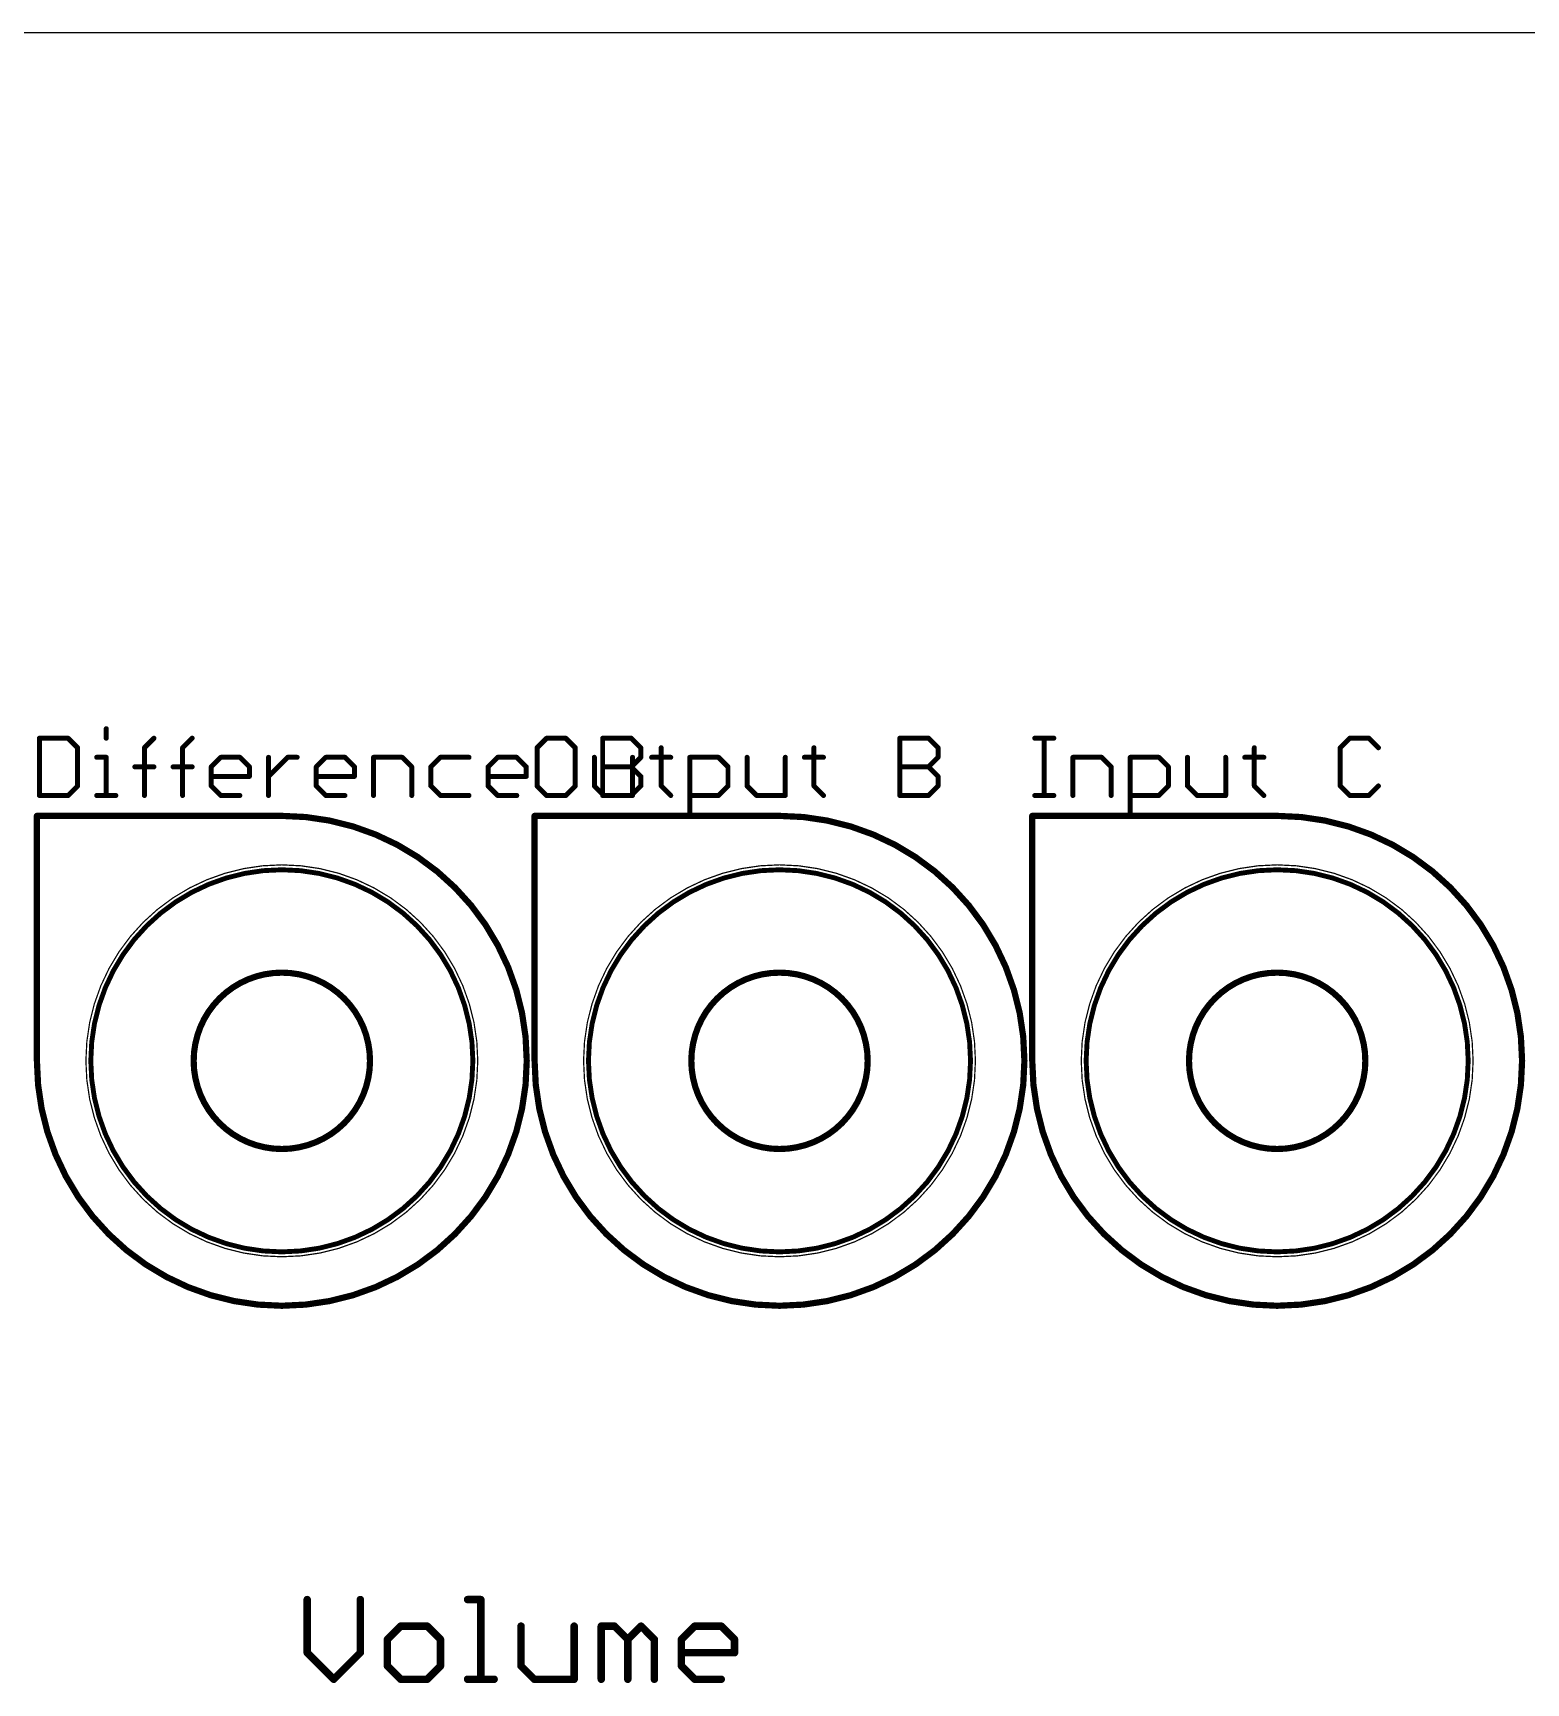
# Model space of a CAD drawing. Extents: x 0 to 188, y -11 to 118.
# Drawn here: x 55.88 to 86.36, y 83.82 to 117.5 of the extents above; entities that cross this region are included whole.
import ezdxf

# ---------------------------------------------------------------- set-up
doc = ezdxf.new("R2010")
doc.units = 0
doc.layers.add('254', color=2, linetype='CONTINUOUS')
doc.layers.add('255', color=2, linetype='CONTINUOUS')

msp = doc.modelspace()

# ---------------------------------------------------------------- linework, layer by layer
at = {"layer": '254'}
for points, const_width in [([(56.0108, 103.1052), (56.0108, 101.9358)], 0.1016), ([(56.5955, 103.1052), (56.0108, 103.1052)], 0.1016), ([(56.7904, 102.9103), (56.5955, 103.1052)], 0.1016), ([(57.3751, 103.3001), (57.3751, 103.1052)], 0.1016), ([(58.1547, 102.9103), (58.3496, 103.1052)], 0.1016), ([(58.9343, 102.9103), (59.1292, 103.1052)], 0.1016), ([(66.3657, 103.1052), (66.1708, 102.9103)], 0.1016), ([(66.7555, 103.1052), (66.3657, 103.1052)], 0.1016), ([(66.9504, 102.9103), (66.7555, 103.1052)], 0.1016), ([(67.5099, 101.9358), (67.5099, 103.1052)], 0.1016), ([(67.5099, 103.1052), (68.0946, 103.1052)], 0.1016), ([(68.0946, 103.1052), (68.2895, 102.9103)], 0.1016), ([(73.577, 101.9358), (73.577, 103.1052)], 0.1016), ([(73.577, 103.1052), (74.1617, 103.1052)], 0.1016), ([(74.1617, 103.1052), (74.3566, 102.9103)], 0.1016), ([(76.3308, 103.1052), (76.7206, 103.1052)], 0.1016), ([(76.5257, 101.9358), (76.5257, 103.1052)], 0.1016), ([(82.7625, 103.1052), (82.5676, 102.9103)], 0.1016), ([(83.1523, 103.1052), (82.7625, 103.1052)], 0.1016), ([(83.3472, 102.9103), (83.1523, 103.1052)], 0.1016), ([(56.7904, 102.1307), (56.7904, 102.9103)], 0.1016), ([(57.1802, 102.7154), (57.3751, 102.7154)], 0.1016), ([(57.3751, 102.7154), (57.3751, 101.9358)], 0.1016), ([(58.1547, 101.9358), (58.1547, 102.9103)], 0.1016), ([(58.9343, 101.9358), (58.9343, 102.9103)], 0.1016), ([(59.519, 102.5205), (59.7139, 102.7154)], 0.1016), ([(59.7139, 102.7154), (60.1037, 102.7154)], 0.1016), ([(60.1037, 102.7154), (60.2986, 102.5205)], 0.1016), ([(60.6884, 101.9358), (60.6884, 102.7154)], 0.1016), ([(60.6884, 102.3256), (61.0782, 102.7154)], 0.1016), ([(61.0782, 102.7154), (61.2731, 102.7154)], 0.1016), ([(61.6629, 102.5205), (61.8578, 102.7154)], 0.1016), ([(61.8578, 102.7154), (62.2476, 102.7154)], 0.1016), ([(62.2476, 102.7154), (62.4425, 102.5205)], 0.1016), ([(62.8323, 101.9358), (62.8323, 102.7154)], 0.1016), ([(62.8323, 102.7154), (63.417, 102.7154)], 0.1016), ([(63.417, 102.7154), (63.6119, 102.5205)], 0.1016), ([(64.1966, 102.7154), (64.0017, 102.5205)], 0.1016), ([(64.7813, 102.7154), (64.1966, 102.7154)], 0.1016), ([(65.1711, 102.5205), (65.366, 102.7154)], 0.1016), ([(65.366, 102.7154), (65.7558, 102.7154)], 0.1016), ([(65.7558, 102.7154), (65.9507, 102.5205)], 0.1016), ([(66.1708, 102.9103), (66.1708, 102.1307)], 0.1016), ([(66.9504, 102.1307), (66.9504, 102.9103)], 0.1016), ([(67.3402, 102.7154), (67.3402, 102.1307)], 0.1016), ([(68.2895, 102.7154), (68.0946, 102.5205)], 0.1016), ([(68.1198, 101.9358), (68.1198, 102.7154)], 0.1016), ([(68.2895, 102.9103), (68.2895, 102.7154)], 0.1016), ([(68.5096, 102.7154), (68.8994, 102.7154)], 0.1016), ([(68.7045, 102.9103), (68.7045, 102.1307)], 0.1016), ([(69.2892, 101.546), (69.2892, 102.7154)], 0.1016), ([(69.2892, 102.7154), (69.8739, 102.7154)], 0.1016), ([(69.8739, 102.7154), (70.0688, 102.5205)], 0.1016), ([(70.4586, 102.7154), (70.4586, 102.1307)], 0.1016), ([(71.2382, 101.9358), (71.2382, 102.7154)], 0.1016), ([(71.628, 102.7154), (72.0178, 102.7154)], 0.1016), ([(71.8229, 102.9103), (71.8229, 102.1307)], 0.1016), ([(74.3566, 102.7154), (74.1617, 102.5205)], 0.1016), ([(74.3566, 102.9103), (74.3566, 102.7154)], 0.1016), ([(77.1104, 101.9358), (77.1104, 102.7154)], 0.1016), ([(77.1104, 102.7154), (77.6951, 102.7154)], 0.1016), ([(77.6951, 102.7154), (77.89, 102.5205)], 0.1016), ([(78.2798, 101.546), (78.2798, 102.7154)], 0.1016), ([(78.2798, 102.7154), (78.8645, 102.7154)], 0.1016), ([(78.8645, 102.7154), (79.0594, 102.5205)], 0.1016), ([(79.4492, 102.7154), (79.4492, 102.1307)], 0.1016), ([(80.2288, 101.9358), (80.2288, 102.7154)], 0.1016), ([(80.6186, 102.7154), (81.0084, 102.7154)], 0.1016), ([(80.8135, 102.9103), (80.8135, 102.1307)], 0.1016), ([(82.5676, 102.9103), (82.5676, 102.1307)], 0.1016), ([(57.9598, 102.5205), (58.3496, 102.5205)], 0.1016), ([(58.7394, 102.5205), (59.1292, 102.5205)], 0.1016), ([(59.519, 102.1307), (59.519, 102.5205)], 0.1016), ([(60.2986, 102.5205), (60.2986, 102.3256)], 0.1016), ([(61.6629, 102.1307), (61.6629, 102.5205)], 0.1016), ([(62.4425, 102.5205), (62.4425, 102.3256)], 0.1016), ([(63.6119, 102.5205), (63.6119, 101.9358)], 0.1016), ([(64.0017, 102.5205), (64.0017, 102.1307)], 0.1016), ([(65.1711, 102.1307), (65.1711, 102.5205)], 0.1016), ([(65.9507, 102.5205), (65.9507, 102.3256)], 0.1016), ([(67.5099, 102.5205), (68.0946, 102.5205)], 0.1016), ([(68.0946, 102.5205), (68.2895, 102.3256)], 0.1016), ([(70.0688, 102.5205), (70.0688, 102.1307)], 0.1016), ([(73.577, 102.5205), (74.1617, 102.5205)], 0.1016), ([(74.1617, 102.5205), (74.3566, 102.3256)], 0.1016), ([(77.89, 102.5205), (77.89, 101.9358)], 0.1016), ([(79.0594, 102.5205), (79.0594, 102.1307)], 0.1016), ([(56.5955, 101.9358), (56.7904, 102.1307)], 0.1016), ([(60.2986, 102.3256), (59.519, 102.3256)], 0.1016), ([(59.7139, 101.9358), (59.519, 102.1307)], 0.1016), ([(62.4425, 102.3256), (61.6629, 102.3256)], 0.1016), ([(61.8578, 101.9358), (61.6629, 102.1307)], 0.1016), ([(64.0017, 102.1307), (64.1966, 101.9358)], 0.1016), ([(65.9507, 102.3256), (65.1711, 102.3256)], 0.1016), ([(65.366, 101.9358), (65.1711, 102.1307)], 0.1016), ([(66.1708, 102.1307), (66.3657, 101.9358)], 0.1016), ([(66.7555, 101.9358), (66.9504, 102.1307)], 0.1016), ([(67.3402, 102.1307), (67.5351, 101.9358)], 0.1016), ([(68.2895, 102.1307), (68.0946, 101.9358)], 0.1016), ([(68.2895, 102.3256), (68.2895, 102.1307)], 0.1016), ([(68.7045, 102.1307), (68.8994, 101.9358)], 0.1016), ([(70.0688, 102.1307), (69.8739, 101.9358)], 0.1016), ([(70.4586, 102.1307), (70.6535, 101.9358)], 0.1016), ([(71.8229, 102.1307), (72.0178, 101.9358)], 0.1016), ([(74.3566, 102.1307), (74.1617, 101.9358)], 0.1016), ([(74.3566, 102.3256), (74.3566, 102.1307)], 0.1016), ([(79.0594, 102.1307), (78.8645, 101.9358)], 0.1016), ([(79.4492, 102.1307), (79.6441, 101.9358)], 0.1016), ([(80.8135, 102.1307), (81.0084, 101.9358)], 0.1016), ([(82.5676, 102.1307), (82.7625, 101.9358)], 0.1016), ([(83.1523, 101.9358), (83.3472, 102.1307)], 0.1016), ([(56.0108, 101.9358), (56.5955, 101.9358)], 0.1016), ([(57.1802, 101.9358), (57.57, 101.9358)], 0.1016), ([(60.1037, 101.9358), (59.7139, 101.9358)], 0.1016), ([(62.2476, 101.9358), (61.8578, 101.9358)], 0.1016), ([(64.1966, 101.9358), (64.7813, 101.9358)], 0.1016), ([(65.7558, 101.9358), (65.366, 101.9358)], 0.1016), ([(66.3657, 101.9358), (66.7555, 101.9358)], 0.1016), ([(68.0946, 101.9358), (67.5099, 101.9358)], 0.1016), ([(67.5351, 101.9358), (68.1198, 101.9358)], 0.1016), ([(69.8739, 101.9358), (69.2892, 101.9358)], 0.1016), ([(70.6535, 101.9358), (71.2382, 101.9358)], 0.1016), ([(74.1617, 101.9358), (73.577, 101.9358)], 0.1016), ([(76.3308, 101.9358), (76.7206, 101.9358)], 0.1016), ([(78.8645, 101.9358), (78.2798, 101.9358)], 0.1016), ([(79.6441, 101.9358), (80.2288, 101.9358)], 0.1016), ([(82.7625, 101.9358), (83.1523, 101.9358)], 0.1016), ([(55.96, 101.52), (55.96, 96.52)], 0.127), ([(60.96, 101.52), (55.96, 101.52)], 0.127), ([(66.12, 101.52), (66.12, 96.52)], 0.127), ([(71.12, 101.52), (66.12, 101.52)], 0.127), ([(76.28, 101.52), (76.28, 96.52)], 0.127), ([(81.28, 101.52), (76.28, 101.52)], 0.127), ([(61.4776, 85.5232), (61.4776, 84.4385)], 0.1524), ([(62.5622, 84.4385), (62.5622, 85.5232)], 0.1524), ([(64.7519, 85.5232), (65.0231, 85.5232)], 0.1524), ([(65.0231, 85.5232), (65.0231, 83.8962)], 0.1524), ([(63.3859, 84.9809), (63.1147, 84.7097)], 0.1524), ([(63.9282, 84.9809), (63.3859, 84.9809)], 0.1524), ([(64.1994, 84.7097), (63.9282, 84.9809)], 0.1524), ([(65.8433, 84.9809), (65.8433, 84.1674)], 0.1524), ([(66.928, 83.8962), (66.928, 84.9809)], 0.1524), ([(67.4805, 83.8962), (67.4805, 84.9809)], 0.1524), ([(67.4805, 84.9809), (67.7517, 84.9809)], 0.1524), ([(67.7517, 84.9809), (68.0228, 84.7097)], 0.1524), ([(68.0228, 84.7097), (68.294, 84.9809)], 0.1524), ([(68.294, 84.9809), (68.5652, 84.7097)], 0.1524), ([(69.1176, 84.7097), (69.3888, 84.9809)], 0.1524), ([(69.3888, 84.9809), (69.9311, 84.9809)], 0.1524), ([(69.9311, 84.9809), (70.2023, 84.7097)], 0.1524), ([(63.1147, 84.7097), (63.1147, 84.1674)], 0.1524), ([(64.1994, 84.1674), (64.1994, 84.7097)], 0.1524), ([(68.0228, 84.7097), (68.0228, 83.8962)], 0.1524), ([(68.5652, 84.7097), (68.5652, 83.8962)], 0.1524), ([(69.1176, 84.1674), (69.1176, 84.7097)], 0.1524), ([(70.2023, 84.7097), (70.2023, 84.4385)], 0.1524), ([(61.4776, 84.4385), (62.0199, 83.8962)], 0.1524), ([(62.0199, 83.8962), (62.5622, 84.4385)], 0.1524), ([(63.1147, 84.1674), (63.3859, 83.8962)], 0.1524), ([(63.9282, 83.8962), (64.1994, 84.1674)], 0.1524), ([(65.8433, 84.1674), (66.1145, 83.8962)], 0.1524), ([(70.2023, 84.4385), (69.1176, 84.4385)], 0.1524), ([(69.3888, 83.8962), (69.1176, 84.1674)], 0.1524), ([(63.3859, 83.8962), (63.9282, 83.8962)], 0.1524), ([(64.7519, 83.8962), (65.2942, 83.8962)], 0.1524), ([(66.1145, 83.8962), (66.928, 83.8962)], 0.1524), ([(69.9311, 83.8962), (69.3888, 83.8962)], 0.1524)]:
    msp.add_lwpolyline(points, dxfattribs=dict(at, const_width=const_width))
for points, const_width in [([(56.0362, 103.1052, 1), (55.9854, 103.1052)], 0.0508), ([(56.0108, 103.1306, 1), (56.0108, 103.0798)], 0.0508), ([(56.6135, 103.1232, 1), (56.5775, 103.0872)], 0.0508), ([(56.5955, 103.0798, 1), (56.5955, 103.1306)], 0.0508), ([(57.4005, 103.3001, 1), (57.3497, 103.3001)], 0.0508), ([(57.3497, 103.1052, 1), (57.4005, 103.1052)], 0.0508), ([(58.3676, 103.0872, 1), (58.3316, 103.1232)], 0.0508), ([(59.1471, 103.0872, 1), (59.1112, 103.1232)], 0.0508), ([(66.3657, 103.1306, 1), (66.3657, 103.0798)], 0.0508), ([(66.3837, 103.0872, 1), (66.3477, 103.1232)], 0.0508), ([(66.7735, 103.1232, 1), (66.7375, 103.0872)], 0.0508), ([(66.7555, 103.0798, 1), (66.7555, 103.1306)], 0.0508), ([(67.5353, 103.1052, 1), (67.4845, 103.1052)], 0.0508), ([(67.5099, 103.1306, 1), (67.5099, 103.0798)], 0.0508), ([(68.1125, 103.1232, 1), (68.0766, 103.0872)], 0.0508), ([(68.0946, 103.0798, 1), (68.0946, 103.1306)], 0.0508), ([(73.6024, 103.1052, 1), (73.5516, 103.1052)], 0.0508), ([(73.577, 103.1306, 1), (73.577, 103.0798)], 0.0508), ([(74.1796, 103.1232, 1), (74.1437, 103.0872)], 0.0508), ([(74.1617, 103.0798, 1), (74.1617, 103.1306)], 0.0508), ([(76.3308, 103.1306, 1), (76.3308, 103.0798)], 0.0508), ([(76.5511, 103.1052, 1), (76.5003, 103.1052)], 0.0508), ([(76.7206, 103.0798, 1), (76.7206, 103.1306)], 0.0508), ([(82.7625, 103.1306, 1), (82.7625, 103.0798)], 0.0508), ([(82.7804, 103.0872, 1), (82.7445, 103.1232)], 0.0508), ([(83.1702, 103.1232, 1), (83.1343, 103.0872)], 0.0508), ([(83.1523, 103.0798, 1), (83.1523, 103.1306)], 0.0508), ([(56.8158, 102.9103, 1), (56.765, 102.9103)], 0.0508), ([(56.7724, 102.8923, 1), (56.8084, 102.9283)], 0.0508), ([(57.1802, 102.7408, 1), (57.1802, 102.69)], 0.0508), ([(57.4005, 102.7154, 1), (57.3497, 102.7154)], 0.0508), ([(57.3751, 102.69, 1), (57.3751, 102.7408)], 0.0508), ([(58.1367, 102.9283, 1), (58.1727, 102.8923)], 0.0508), ([(58.1801, 102.9103, 1), (58.1293, 102.9103)], 0.0508), ([(58.9163, 102.9283, 1), (58.9522, 102.8923)], 0.0508), ([(58.9597, 102.9103, 1), (58.9089, 102.9103)], 0.0508), ([(59.7139, 102.7408, 1), (59.7139, 102.69)], 0.0508), ([(59.7318, 102.6974, 1), (59.6959, 102.7334)], 0.0508), ([(60.1216, 102.7334, 1), (60.0857, 102.6974)], 0.0508), ([(60.1037, 102.69, 1), (60.1037, 102.7408)], 0.0508), ([(60.7138, 102.7154, 1), (60.663, 102.7154)], 0.0508), ([(61.0782, 102.7408, 1), (61.0782, 102.69)], 0.0508), ([(61.0961, 102.6974, 1), (61.0602, 102.7334)], 0.0508), ([(61.2731, 102.69, 1), (61.2731, 102.7408)], 0.0508), ([(61.8578, 102.7408, 1), (61.8578, 102.69)], 0.0508), ([(61.8757, 102.6974, 1), (61.8398, 102.7334)], 0.0508), ([(62.2655, 102.7334, 1), (62.2296, 102.6974)], 0.0508), ([(62.2476, 102.69, 1), (62.2476, 102.7408)], 0.0508), ([(62.8577, 102.7154, 1), (62.8069, 102.7154)], 0.0508), ([(62.8323, 102.7408, 1), (62.8323, 102.69)], 0.0508), ([(63.4349, 102.7334, 1), (63.399, 102.6974)], 0.0508), ([(63.417, 102.69, 1), (63.417, 102.7408)], 0.0508), ([(64.1966, 102.7408, 1), (64.1966, 102.69)], 0.0508), ([(64.2145, 102.6974, 1), (64.1786, 102.7334)], 0.0508), ([(64.7813, 102.69, 1), (64.7813, 102.7408)], 0.0508), ([(65.366, 102.7408, 1), (65.366, 102.69)], 0.0508), ([(65.3839, 102.6974, 1), (65.348, 102.7334)], 0.0508), ([(65.7737, 102.7334, 1), (65.7378, 102.6974)], 0.0508), ([(65.7558, 102.69, 1), (65.7558, 102.7408)], 0.0508), ([(66.1528, 102.9283, 1), (66.1888, 102.8923)], 0.0508), ([(66.1962, 102.9103, 1), (66.1454, 102.9103)], 0.0508), ([(66.9758, 102.9103, 1), (66.925, 102.9103)], 0.0508), ([(66.9324, 102.8923, 1), (66.9684, 102.9283)], 0.0508), ([(67.3656, 102.7154, 1), (67.3148, 102.7154)], 0.0508), ([(68.1452, 102.7154, 1), (68.0944, 102.7154)], 0.0508), ([(68.3149, 102.9103, 1), (68.2641, 102.9103)], 0.0508), ([(68.2641, 102.7154, 1), (68.3149, 102.7154)], 0.0508), ([(68.2715, 102.8923, 1), (68.3074, 102.9283)], 0.0508), ([(68.3074, 102.6974, 1), (68.2715, 102.7334)], 0.0508), ([(68.5096, 102.7408, 1), (68.5096, 102.69)], 0.0508), ([(68.7299, 102.9103, 1), (68.6791, 102.9103)], 0.0508), ([(68.8994, 102.69, 1), (68.8994, 102.7408)], 0.0508), ([(69.3146, 102.7154, 1), (69.2638, 102.7154)], 0.0508), ([(69.2892, 102.7408, 1), (69.2892, 102.69)], 0.0508), ([(69.8918, 102.7334, 1), (69.8559, 102.6974)], 0.0508), ([(69.8739, 102.69, 1), (69.8739, 102.7408)], 0.0508), ([(70.484, 102.7154, 1), (70.4332, 102.7154)], 0.0508), ([(71.2636, 102.7154, 1), (71.2128, 102.7154)], 0.0508), ([(71.628, 102.7408, 1), (71.628, 102.69)], 0.0508), ([(71.8483, 102.9103, 1), (71.7975, 102.9103)], 0.0508), ([(72.0178, 102.69, 1), (72.0178, 102.7408)], 0.0508), ([(74.382, 102.9103, 1), (74.3312, 102.9103)], 0.0508), ([(74.3312, 102.7154, 1), (74.382, 102.7154)], 0.0508), ([(74.3386, 102.8923, 1), (74.3745, 102.9283)], 0.0508), ([(74.3745, 102.6974, 1), (74.3386, 102.7334)], 0.0508), ([(77.1358, 102.7154, 1), (77.085, 102.7154)], 0.0508), ([(77.1104, 102.7408, 1), (77.1104, 102.69)], 0.0508), ([(77.7131, 102.7334, 1), (77.6771, 102.6974)], 0.0508), ([(77.6951, 102.69, 1), (77.6951, 102.7408)], 0.0508), ([(78.3052, 102.7154, 1), (78.2544, 102.7154)], 0.0508), ([(78.2798, 102.7408, 1), (78.2798, 102.69)], 0.0508), ([(78.8825, 102.7334, 1), (78.8465, 102.6974)], 0.0508), ([(78.8645, 102.69, 1), (78.8645, 102.7408)], 0.0508), ([(79.4746, 102.7154, 1), (79.4238, 102.7154)], 0.0508), ([(80.2542, 102.7154, 1), (80.2034, 102.7154)], 0.0508), ([(80.6186, 102.7408, 1), (80.6186, 102.69)], 0.0508), ([(80.8389, 102.9103, 1), (80.7881, 102.9103)], 0.0508), ([(81.0084, 102.69, 1), (81.0084, 102.7408)], 0.0508), ([(82.5496, 102.9283, 1), (82.5855, 102.8923)], 0.0508), ([(82.593, 102.9103, 1), (82.5422, 102.9103)], 0.0508), ([(83.3292, 102.8923, 1), (83.3651, 102.9283)], 0.0508), ([(57.9598, 102.5459, 1), (57.9598, 102.4951)], 0.0508), ([(58.3496, 102.4951, 1), (58.3496, 102.5459)], 0.0508), ([(58.7394, 102.5459, 1), (58.7394, 102.4951)], 0.0508), ([(59.1292, 102.4951, 1), (59.1292, 102.5459)], 0.0508), ([(59.501, 102.5385, 1), (59.5369, 102.5025)], 0.0508), ([(59.5444, 102.5205, 1), (59.4936, 102.5205)], 0.0508), ([(60.324, 102.5205, 1), (60.2732, 102.5205)], 0.0508), ([(60.2806, 102.5025, 1), (60.3165, 102.5385)], 0.0508), ([(61.6449, 102.5385, 1), (61.6808, 102.5025)], 0.0508), ([(61.6883, 102.5205, 1), (61.6375, 102.5205)], 0.0508), ([(62.4679, 102.5205, 1), (62.4171, 102.5205)], 0.0508), ([(62.4245, 102.5025, 1), (62.4604, 102.5385)], 0.0508), ([(63.6373, 102.5205, 1), (63.5865, 102.5205)], 0.0508), ([(63.5939, 102.5025, 1), (63.6298, 102.5385)], 0.0508), ([(63.9837, 102.5385, 1), (64.0196, 102.5025)], 0.0508), ([(64.0271, 102.5205, 1), (63.9763, 102.5205)], 0.0508), ([(65.1531, 102.5385, 1), (65.189, 102.5025)], 0.0508), ([(65.1965, 102.5205, 1), (65.1457, 102.5205)], 0.0508), ([(65.9761, 102.5205, 1), (65.9253, 102.5205)], 0.0508), ([(65.9327, 102.5025, 1), (65.9686, 102.5385)], 0.0508), ([(67.5099, 102.5459, 1), (67.5099, 102.4951)], 0.0508), ([(68.1125, 102.5385, 1), (68.0766, 102.5025)], 0.0508), ([(68.0766, 102.5385, 1), (68.1125, 102.5025)], 0.0508), ([(68.0946, 102.4951, 1), (68.0946, 102.5459)], 0.0508), ([(70.0942, 102.5205, 1), (70.0434, 102.5205)], 0.0508), ([(70.0508, 102.5025, 1), (70.0867, 102.5385)], 0.0508), ([(73.577, 102.5459, 1), (73.577, 102.4951)], 0.0508), ([(74.1796, 102.5385, 1), (74.1437, 102.5025)], 0.0508), ([(74.1437, 102.5385, 1), (74.1796, 102.5025)], 0.0508), ([(74.1617, 102.4951, 1), (74.1617, 102.5459)], 0.0508), ([(77.9154, 102.5205, 1), (77.8646, 102.5205)], 0.0508), ([(77.872, 102.5025, 1), (77.908, 102.5385)], 0.0508), ([(79.0848, 102.5205, 1), (79.034, 102.5205)], 0.0508), ([(79.0414, 102.5025, 1), (79.0774, 102.5385)], 0.0508), ([(56.765, 102.1307, 1), (56.8158, 102.1307)], 0.0508), ([(56.8084, 102.1127, 1), (56.7724, 102.1487)], 0.0508), ([(59.5369, 102.1487, 1), (59.501, 102.1127)], 0.0508), ([(59.519, 102.351, 1), (59.519, 102.3002)], 0.0508), ([(59.4936, 102.1307, 1), (59.5444, 102.1307)], 0.0508), ([(60.2732, 102.3256, 1), (60.324, 102.3256)], 0.0508), ([(60.2986, 102.3002, 1), (60.2986, 102.351)], 0.0508), ([(60.6704, 102.3436, 1), (60.7063, 102.3076)], 0.0508), ([(61.6808, 102.1487, 1), (61.6449, 102.1127)], 0.0508), ([(61.6629, 102.351, 1), (61.6629, 102.3002)], 0.0508), ([(61.6375, 102.1307, 1), (61.6883, 102.1307)], 0.0508), ([(62.4171, 102.3256, 1), (62.4679, 102.3256)], 0.0508), ([(62.4425, 102.3002, 1), (62.4425, 102.351)], 0.0508), ([(64.0196, 102.1487, 1), (63.9837, 102.1127)], 0.0508), ([(63.9763, 102.1307, 1), (64.0271, 102.1307)], 0.0508), ([(65.189, 102.1487, 1), (65.1531, 102.1127)], 0.0508), ([(65.1711, 102.351, 1), (65.1711, 102.3002)], 0.0508), ([(65.1457, 102.1307, 1), (65.1965, 102.1307)], 0.0508), ([(65.9253, 102.3256, 1), (65.9761, 102.3256)], 0.0508), ([(65.9507, 102.3002, 1), (65.9507, 102.351)], 0.0508), ([(66.1888, 102.1487, 1), (66.1528, 102.1127)], 0.0508), ([(66.1454, 102.1307, 1), (66.1962, 102.1307)], 0.0508), ([(66.925, 102.1307, 1), (66.9758, 102.1307)], 0.0508), ([(66.9684, 102.1127, 1), (66.9324, 102.1487)], 0.0508), ([(67.3582, 102.1487, 1), (67.3222, 102.1127)], 0.0508), ([(67.3148, 102.1307, 1), (67.3656, 102.1307)], 0.0508), ([(68.3149, 102.3256, 1), (68.2641, 102.3256)], 0.0508), ([(68.2641, 102.1307, 1), (68.3149, 102.1307)], 0.0508), ([(68.2715, 102.3076, 1), (68.3074, 102.3436)], 0.0508), ([(68.3074, 102.1127, 1), (68.2715, 102.1487)], 0.0508), ([(68.7225, 102.1487, 1), (68.6865, 102.1127)], 0.0508), ([(68.6791, 102.1307, 1), (68.7299, 102.1307)], 0.0508), ([(70.0434, 102.1307, 1), (70.0942, 102.1307)], 0.0508), ([(70.0867, 102.1127, 1), (70.0508, 102.1487)], 0.0508), ([(70.4765, 102.1487, 1), (70.4406, 102.1127)], 0.0508), ([(70.4332, 102.1307, 1), (70.484, 102.1307)], 0.0508), ([(71.8408, 102.1487, 1), (71.8049, 102.1127)], 0.0508), ([(71.7975, 102.1307, 1), (71.8483, 102.1307)], 0.0508), ([(74.382, 102.3256, 1), (74.3312, 102.3256)], 0.0508), ([(74.3312, 102.1307, 1), (74.382, 102.1307)], 0.0508), ([(74.3386, 102.3076, 1), (74.3745, 102.3436)], 0.0508), ([(74.3745, 102.1127, 1), (74.3386, 102.1487)], 0.0508), ([(79.034, 102.1307, 1), (79.0848, 102.1307)], 0.0508), ([(79.0774, 102.1127, 1), (79.0414, 102.1487)], 0.0508), ([(79.4672, 102.1487, 1), (79.4312, 102.1127)], 0.0508), ([(79.4238, 102.1307, 1), (79.4746, 102.1307)], 0.0508), ([(80.8314, 102.1487, 1), (80.7955, 102.1127)], 0.0508), ([(80.7881, 102.1307, 1), (80.8389, 102.1307)], 0.0508), ([(82.5855, 102.1487, 1), (82.5496, 102.1127)], 0.0508), ([(82.5422, 102.1307, 1), (82.593, 102.1307)], 0.0508), ([(83.3651, 102.1127, 1), (83.3292, 102.1487)], 0.0508), ([(56.0108, 101.9612, 1), (56.0108, 101.9104)], 0.0508), ([(55.9854, 101.9358, 1), (56.0362, 101.9358)], 0.0508), ([(56.5775, 101.9538, 1), (56.6135, 101.9178)], 0.0508), ([(56.5955, 101.9104, 1), (56.5955, 101.9612)], 0.0508), ([(57.1802, 101.9612, 1), (57.1802, 101.9104)], 0.0508), ([(57.3497, 101.9358, 1), (57.4005, 101.9358)], 0.0508), ([(57.57, 101.9104, 1), (57.57, 101.9612)], 0.0508), ([(58.1293, 101.9358, 1), (58.1801, 101.9358)], 0.0508), ([(58.9089, 101.9358, 1), (58.9597, 101.9358)], 0.0508), ([(59.7139, 101.9612, 1), (59.7139, 101.9104)], 0.0508), ([(59.6959, 101.9178, 1), (59.7318, 101.9538)], 0.0508), ([(60.1037, 101.9104, 1), (60.1037, 101.9612)], 0.0508), ([(60.663, 101.9358, 1), (60.7138, 101.9358)], 0.0508), ([(61.8578, 101.9612, 1), (61.8578, 101.9104)], 0.0508), ([(61.8398, 101.9178, 1), (61.8757, 101.9538)], 0.0508), ([(62.2476, 101.9104, 1), (62.2476, 101.9612)], 0.0508), ([(62.8069, 101.9358, 1), (62.8577, 101.9358)], 0.0508), ([(63.5865, 101.9358, 1), (63.6373, 101.9358)], 0.0508), ([(64.1966, 101.9612, 1), (64.1966, 101.9104)], 0.0508), ([(64.1786, 101.9178, 1), (64.2145, 101.9538)], 0.0508), ([(64.7813, 101.9104, 1), (64.7813, 101.9612)], 0.0508), ([(65.366, 101.9612, 1), (65.366, 101.9104)], 0.0508), ([(65.348, 101.9178, 1), (65.3839, 101.9538)], 0.0508), ([(65.7558, 101.9104, 1), (65.7558, 101.9612)], 0.0508), ([(66.3657, 101.9612, 1), (66.3657, 101.9104)], 0.0508), ([(66.3477, 101.9178, 1), (66.3837, 101.9538)], 0.0508), ([(66.7375, 101.9538, 1), (66.7735, 101.9178)], 0.0508), ([(66.7555, 101.9104, 1), (66.7555, 101.9612)], 0.0508), ([(67.5099, 101.9612, 1), (67.5099, 101.9104)], 0.0508), ([(67.4845, 101.9358, 1), (67.5353, 101.9358)], 0.0508), ([(67.5351, 101.9612, 1), (67.5351, 101.9104)], 0.0508), ([(67.5171, 101.9178, 1), (67.5531, 101.9538)], 0.0508), ([(68.0766, 101.9538, 1), (68.1125, 101.9178)], 0.0508), ([(68.0944, 101.9358, 1), (68.1452, 101.9358)], 0.0508), ([(68.0946, 101.9104, 1), (68.0946, 101.9612)], 0.0508), ([(68.1198, 101.9104, 1), (68.1198, 101.9612)], 0.0508), ([(68.8814, 101.9178, 1), (68.9174, 101.9538)], 0.0508), ([(69.2892, 101.9612, 1), (69.2892, 101.9104)], 0.0508), ([(69.8559, 101.9538, 1), (69.8918, 101.9178)], 0.0508), ([(69.8739, 101.9104, 1), (69.8739, 101.9612)], 0.0508), ([(70.6535, 101.9612, 1), (70.6535, 101.9104)], 0.0508), ([(70.6355, 101.9178, 1), (70.6714, 101.9538)], 0.0508), ([(71.2128, 101.9358, 1), (71.2636, 101.9358)], 0.0508), ([(71.2382, 101.9104, 1), (71.2382, 101.9612)], 0.0508), ([(71.9998, 101.9178, 1), (72.0357, 101.9538)], 0.0508), ([(73.577, 101.9612, 1), (73.577, 101.9104)], 0.0508), ([(73.5516, 101.9358, 1), (73.6024, 101.9358)], 0.0508), ([(74.1437, 101.9538, 1), (74.1796, 101.9178)], 0.0508), ([(74.1617, 101.9104, 1), (74.1617, 101.9612)], 0.0508), ([(76.3308, 101.9612, 1), (76.3308, 101.9104)], 0.0508), ([(76.5003, 101.9358, 1), (76.5511, 101.9358)], 0.0508), ([(76.7206, 101.9104, 1), (76.7206, 101.9612)], 0.0508), ([(77.085, 101.9358, 1), (77.1358, 101.9358)], 0.0508), ([(77.8646, 101.9358, 1), (77.9154, 101.9358)], 0.0508), ([(78.2798, 101.9612, 1), (78.2798, 101.9104)], 0.0508), ([(78.8465, 101.9538, 1), (78.8825, 101.9178)], 0.0508), ([(78.8645, 101.9104, 1), (78.8645, 101.9612)], 0.0508), ([(79.6441, 101.9612, 1), (79.6441, 101.9104)], 0.0508), ([(79.6261, 101.9178, 1), (79.662, 101.9538)], 0.0508), ([(80.2034, 101.9358, 1), (80.2542, 101.9358)], 0.0508), ([(80.2288, 101.9104, 1), (80.2288, 101.9612)], 0.0508), ([(80.9904, 101.9178, 1), (81.0263, 101.9538)], 0.0508), ([(82.7625, 101.9612, 1), (82.7625, 101.9104)], 0.0508), ([(82.7445, 101.9178, 1), (82.7804, 101.9538)], 0.0508), ([(83.1343, 101.9538, 1), (83.1702, 101.9178)], 0.0508), ([(83.1523, 101.9104, 1), (83.1523, 101.9612)], 0.0508), ([(55.9918, 101.52, 1), (55.9282, 101.52)], 0.0635), ([(55.96, 101.5518, 1), (55.96, 101.4883)], 0.0635), ([(60.96, 101.5518, 1), (60.96, 101.4883)], 0.0635), ([(65.96, 96.52, 0.4142), (60.96, 101.52)], 0.127), ([(60.96, 101.4883, 1), (60.96, 101.5518)], 0.0635), ([(66.12, 101.5518, 1), (66.12, 101.4883)], 0.0635), ([(66.1518, 101.52, 1), (66.0883, 101.52)], 0.0635), ([(69.2638, 101.546, 1), (69.3146, 101.546)], 0.0508), ([(71.12, 101.5518, 1), (71.12, 101.4883)], 0.0635), ([(76.12, 96.52, 0.4142), (71.12, 101.52)], 0.127), ([(71.12, 101.4883, 1), (71.12, 101.5518)], 0.0635), ([(76.3118, 101.52, 1), (76.2482, 101.52)], 0.0635), ([(76.28, 101.5518, 1), (76.28, 101.4883)], 0.0635), ([(78.2544, 101.546, 1), (78.3052, 101.546)], 0.0508), ([(81.28, 101.5518, 1), (81.28, 101.4883)], 0.0635), ([(86.28, 96.52, 0.4142), (81.28, 101.52)], 0.127), ([(81.28, 101.4883, 1), (81.28, 101.5518)], 0.0635), ([(60.96, 92.62, 1), (60.96, 100.42, 1), (60.96, 92.62)], 0.1), ([(71.12, 92.62, 1), (71.12, 100.42, 1), (71.12, 92.62)], 0.1), ([(81.28, 92.62, 1), (81.28, 100.42, 1), (81.28, 92.62)], 0.1), ([(60.96, 94.72, 1), (60.96, 98.32, 1), (60.96, 94.72)], 0.127), ([(71.12, 94.72, 1), (71.12, 98.32, 1), (71.12, 94.72)], 0.127), ([(81.28, 94.72, 1), (81.28, 98.32, 1), (81.28, 94.72)], 0.127), ([(55.9918, 96.52, 1), (55.9282, 96.52)], 0.0635), ([(55.9282, 96.52, 1), (55.9918, 96.52)], 0.0635), ([(55.96, 96.52, 0.4142), (60.96, 91.52)], 0.127), ([(60.96, 91.52, 0.4142), (65.96, 96.52)], 0.127), ([(65.9918, 96.52, 1), (65.9283, 96.52)], 0.0635), ([(65.9283, 96.52, 1), (65.9918, 96.52)], 0.0635), ([(66.12, 96.52, 0.4142), (71.12, 91.52)], 0.127), ([(66.1518, 96.52, 1), (66.0883, 96.52)], 0.0635), ([(66.0883, 96.52, 1), (66.1518, 96.52)], 0.0635), ([(71.12, 91.52, 0.4142), (76.12, 96.52)], 0.127), ([(76.1518, 96.52, 1), (76.0883, 96.52)], 0.0635), ([(76.0883, 96.52, 1), (76.1518, 96.52)], 0.0635), ([(76.3118, 96.52, 1), (76.2482, 96.52)], 0.0635), ([(76.2482, 96.52, 1), (76.3118, 96.52)], 0.0635), ([(76.28, 96.52, 0.4142), (81.28, 91.52)], 0.127), ([(81.28, 91.52, 0.4142), (86.28, 96.52)], 0.127), ([(86.3118, 96.52, 1), (86.2482, 96.52)], 0.0635), ([(86.2482, 96.52, 1), (86.3118, 96.52)], 0.0635), ([(60.96, 91.5518, 1), (60.96, 91.4883)], 0.0635), ([(60.96, 91.4883, 1), (60.96, 91.5518)], 0.0635), ([(71.12, 91.5518, 1), (71.12, 91.4883)], 0.0635), ([(71.12, 91.4883, 1), (71.12, 91.5518)], 0.0635), ([(81.28, 91.5518, 1), (81.28, 91.4883)], 0.0635), ([(81.28, 91.4883, 1), (81.28, 91.5518)], 0.0635), ([(61.5157, 85.5232, 1), (61.4395, 85.5232)], 0.0762), ([(62.6003, 85.5232, 1), (62.5241, 85.5232)], 0.0762), ([(64.7519, 85.5613, 1), (64.7519, 85.4851)], 0.0762), ([(65.0612, 85.5232, 1), (64.985, 85.5232)], 0.0762), ([(65.0231, 85.4851, 1), (65.0231, 85.5613)], 0.0762), ([(63.3859, 85.019, 1), (63.3859, 84.9428)], 0.0762), ([(63.4128, 84.9539, 1), (63.359, 85.0078)], 0.0762), ([(63.9552, 85.0078, 1), (63.9013, 84.9539)], 0.0762), ([(63.9282, 84.9428, 1), (63.9282, 85.019)], 0.0762), ([(65.8814, 84.9809, 1), (65.8052, 84.9809)], 0.0762), ([(66.9661, 84.9809, 1), (66.8899, 84.9809)], 0.0762), ([(67.5186, 84.9809, 1), (67.4424, 84.9809)], 0.0762), ([(67.4805, 85.019, 1), (67.4805, 84.9428)], 0.0762), ([(67.7786, 85.0078, 1), (67.7247, 84.9539)], 0.0762), ([(67.7517, 84.9428, 1), (67.7517, 85.019)], 0.0762), ([(68.3209, 85.0078, 1), (68.267, 84.9539)], 0.0762), ([(68.3209, 84.9539, 1), (68.267, 85.0078)], 0.0762), ([(69.3888, 85.019, 1), (69.3888, 84.9428)], 0.0762), ([(69.4158, 84.9539, 1), (69.3619, 85.0078)], 0.0762), ([(69.9581, 85.0078, 1), (69.9042, 84.9539)], 0.0762), ([(69.9311, 84.9428, 1), (69.9311, 85.019)], 0.0762), ([(63.1528, 84.7097, 1), (63.0766, 84.7097)], 0.0762), ([(63.0878, 84.7366, 1), (63.1417, 84.6828)], 0.0762), ([(64.2375, 84.7097, 1), (64.1613, 84.7097)], 0.0762), ([(64.1725, 84.6828, 1), (64.2263, 84.7366)], 0.0762), ([(68.0609, 84.7097, 1), (67.9847, 84.7097)], 0.0762), ([(67.9959, 84.7366, 1), (68.0498, 84.6828)], 0.0762), ([(67.9959, 84.6828, 1), (68.0498, 84.7366)], 0.0762), ([(68.6033, 84.7097, 1), (68.5271, 84.7097)], 0.0762), ([(68.5382, 84.6828, 1), (68.5921, 84.7366)], 0.0762), ([(69.1557, 84.7097, 1), (69.0795, 84.7097)], 0.0762), ([(69.0907, 84.7366, 1), (69.1446, 84.6828)], 0.0762), ([(70.2404, 84.7097, 1), (70.1642, 84.7097)], 0.0762), ([(70.1754, 84.6828, 1), (70.2292, 84.7366)], 0.0762), ([(61.5045, 84.4655, 1), (61.4506, 84.4116)], 0.0762), ([(61.4395, 84.4385, 1), (61.5157, 84.4385)], 0.0762), ([(62.5241, 84.4385, 1), (62.6003, 84.4385)], 0.0762), ([(62.5892, 84.4116, 1), (62.5353, 84.4655)], 0.0762), ([(63.1417, 84.1943, 1), (63.0878, 84.1404)], 0.0762), ([(63.0766, 84.1674, 1), (63.1528, 84.1674)], 0.0762), ([(64.1613, 84.1674, 1), (64.2375, 84.1674)], 0.0762), ([(64.2263, 84.1404, 1), (64.1725, 84.1943)], 0.0762), ([(65.8703, 84.1943, 1), (65.8164, 84.1404)], 0.0762), ([(65.8052, 84.1674, 1), (65.8814, 84.1674)], 0.0762), ([(69.1176, 84.4766, 1), (69.1176, 84.4004)], 0.0762), ([(69.1446, 84.1943, 1), (69.0907, 84.1404)], 0.0762), ([(69.0795, 84.1674, 1), (69.1557, 84.1674)], 0.0762), ([(70.1642, 84.4385, 1), (70.2404, 84.4385)], 0.0762), ([(70.2023, 84.4004, 1), (70.2023, 84.4766)], 0.0762), ([(61.993, 83.9231, 1), (62.0469, 83.8693)], 0.0762), ([(61.993, 83.8693, 1), (62.0469, 83.9231)], 0.0762), ([(63.3859, 83.9343, 1), (63.3859, 83.8581)], 0.0762), ([(63.359, 83.8693, 1), (63.4128, 83.9231)], 0.0762), ([(63.9013, 83.9231, 1), (63.9552, 83.8693)], 0.0762), ([(63.9282, 83.8581, 1), (63.9282, 83.9343)], 0.0762), ([(64.7519, 83.9343, 1), (64.7519, 83.8581)], 0.0762), ([(64.985, 83.8962, 1), (65.0612, 83.8962)], 0.0762), ([(65.2942, 83.8581, 1), (65.2942, 83.9343)], 0.0762), ([(66.1145, 83.9343, 1), (66.1145, 83.8581)], 0.0762), ([(66.0876, 83.8693, 1), (66.1414, 83.9231)], 0.0762), ([(66.8899, 83.8962, 1), (66.9661, 83.8962)], 0.0762), ([(66.928, 83.8581, 1), (66.928, 83.9343)], 0.0762), ([(67.4424, 83.8962, 1), (67.5186, 83.8962)], 0.0762), ([(67.9847, 83.8962, 1), (68.0609, 83.8962)], 0.0762), ([(68.5271, 83.8962, 1), (68.6033, 83.8962)], 0.0762), ([(69.3888, 83.9343, 1), (69.3888, 83.8581)], 0.0762), ([(69.3619, 83.8693, 1), (69.4158, 83.9231)], 0.0762), ([(69.9311, 83.8581, 1), (69.9311, 83.9343)], 0.0762)]:
    msp.add_lwpolyline(points, format="xyb", dxfattribs=dict(at, const_width=const_width))
at = {"layer": '255'}
msp.add_line((182.54, 117.5), (0, 117.5), dxfattribs=at)
at = {"layer": '255', "const_width": 0.0254}
for points in [[(60.96, 92.52, 1), (60.96, 100.52, 1), (60.96, 92.52)], [(71.12, 92.52, 1), (71.12, 100.52, 1), (71.12, 92.52)], [(81.28, 92.52, 1), (81.28, 100.52, 1), (81.28, 92.52)]]:
    msp.add_lwpolyline(points, format="xyb", dxfattribs=at)

doc.saveas('drawing.dxf')
